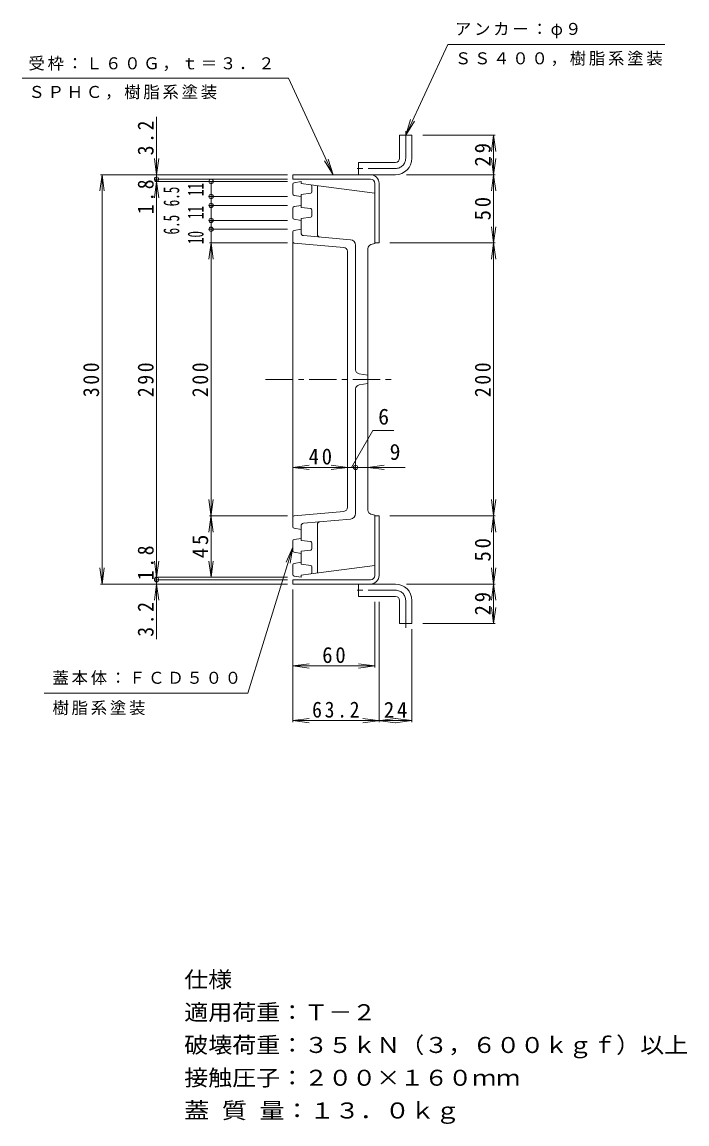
# Model space of a CAD drawing. Units: millimetres, scale not verified. Extents: x -714 to 695, y -548 to 411.
# Drawn here: x 207 to 695, y -398 to 409 of the extents above; entities that cross this region are included whole.
import ezdxf
from ezdxf.enums import TextEntityAlignment as Align

# ---------------------------------------------------------------- set-up
doc = ezdxf.new("R2010")
doc.units = ezdxf.units.MM
doc.header["$LTSCALE"] = 4
doc.header["$PDMODE"] = 32
doc.header["$PDSIZE"] = 3.2
doc.linetypes.add('CHAIN1', pattern=[8, 5, -1, 1, -1])
for name, color, linetype, lineweight in [('0-0', 3, 'Continuous', 9), ('0-1', 2, 'Continuous', 9), ('0-E', 7, 'Continuous', 9), ('0-F', 7, 'Continuous', 9)]:
    doc.layers.add(name, color=color, linetype=linetype, lineweight=lineweight)
doc.styles.add('ＭＳ ゴシック', font='')
doc.styles.get('ＭＳ ゴシック').set_extended_font_data('MS Gothic')

msp = doc.modelspace()

# ---------------------------------------------------------------- linework, layer by layer
at = {"layer": '0-0'}
for p, q in [((406.503, 291.329), (411.668, 292.189)), ((411.668, 290.689), (411.668, 292.189)), ((418.791, 289.799), (411.668, 290.689)), ((405.667, 283.036), (405.667, 290.342)), ((418.791, 283.58), (411.668, 282.689)), ((411.668, 273.189), (411.668, 282.689)), ((418.791, 289.799), (465.667, 283.689)), ((419.667, 284.572), (419.667, 288.806)), ((423.668, 253.47), (423.668, 289.163)), ((465.667, 246.689), (465.667, 283.689)), ((406.503, 282.05), (411.668, 281.189)), ((406.503, 273.829), (411.668, 274.689)), ((405.667, 265.536), (405.667, 272.842)), ((418.791, 272.299), (411.668, 273.189)), ((419.667, 267.072), (419.667, 271.306)), ((406.503, 264.55), (411.668, 263.689)), ((418.791, 266.08), (411.668, 265.189)), ((411.668, 254.52), (411.668, 265.189)), ((405.667, 39.036), (405.667, 255.342)), ((406.503, 256.328), (411.668, 257.189)), ((413.493, 252.527), (448.016, 249.507)), ((406.58, 247.109), (442.929, 243.929)), ((451.667, 154.231), (451.667, 245.522)), ((460.668, 243.047), (460.668, 51.331)), ((462.891, 245.945), (465.667, 246.689)), ((445.668, 53.438), (445.668, 240.94)), ((454.174, 151.271), (460.668, 150.189)), ((451.667, 140.148), (451.667, 48.857)), ((454.174, 143.107), (460.668, 144.189)), ((406.58, 47.269), (442.929, 50.45)), ((413.493, 41.851), (448.016, 44.872)), ((423.668, 40.909), (423.668, 5.215)), ((462.891, 48.433), (465.667, 47.689)), ((465.667, 47.689), (465.667, 10.689)), ((406.503, 38.05), (411.668, 37.189)), ((411.668, 39.859), (411.668, 29.189)), ((405.667, 28.842), (405.667, 21.536)), ((406.503, 29.829), (411.668, 30.689)), ((418.791, 28.299), (411.668, 29.189)), ((419.667, 27.306), (419.667, 23.072)), ((406.503, 20.55), (411.668, 19.689)), ((418.791, 22.08), (411.668, 21.189)), ((411.668, 21.189), (411.668, 11.689)), ((405.667, 11.342), (405.667, 4.036)), ((406.503, 12.328), (411.668, 13.189)), ((418.791, 10.799), (411.668, 11.689)), ((418.791, 4.58), (465.667, 10.689)), ((419.667, 9.806), (419.667, 5.572)), ((406.503, 3.05), (411.668, 2.189)), ((418.791, 4.58), (411.668, 3.689)), ((411.668, 3.689), (411.668, 2.189))]:
    msp.add_line(p, q, dxfattribs=at)
at = {"layer": '0-0', "linetype": 'CHAIN1'}
msp.add_line((385.668, 147.189), (480.667, 147.189), dxfattribs=at)
at = {"layer": '0-0'}
for centre, radius, start, end in [((406.667, 290.342), 1, 99.46231, 180), ((406.667, 283.036), 1, 180, 260.53767), ((418.667, 288.806), 1, 0, 82.87497), ((418.667, 284.572), 1, 277.12502, 0), ((406.667, 272.842), 1, 99.46231, 180), ((418.667, 271.306), 1, 0, 82.87497), ((418.667, 267.072), 1, 277.12502, 0), ((406.667, 265.536), 1, 180, 260.53767), ((406.667, 255.342), 1, 99.46231, 180), ((413.668, 254.52), 2, 180, 264.99934), ((425.668, 253.47), 2, 180, 265.00041), ((406.667, 248.106), 1, 180, 264.99934), ((442.667, 240.94), 3, 2.17125, 84.99934), ((447.668, 245.522), 4, 0, 84.99934), ((463.667, 243.047), 3, 105, 180), ((454.667, 154.231), 3, 180, 260.53767), ((454.667, 140.148), 3, 99.46231, 180), ((442.667, 53.438), 3, 275.00064, 0), ((447.668, 48.857), 4, 275.00064, 0), ((463.667, 51.331), 3, 180, 255), ((406.667, 46.273), 1, 95.00064, 180), ((413.668, 39.859), 2, 95.00064, 180), ((425.668, 40.909), 2, 94.99959, 180), ((406.667, 39.036), 1, 180, 260.53767), ((406.667, 28.842), 1, 99.46231, 180), ((418.667, 27.306), 1, 1.40329, 82.87497), ((406.667, 21.536), 1, 180, 260.53767), ((418.667, 23.072), 1, 277.12502, 0), ((406.667, 11.342), 1, 99.46231, 180), ((418.667, 9.806), 1, 1.40329, 82.87497), ((406.667, 4.036), 1, 180, 260.53767), ((418.667, 5.572), 1, 277.12502, 0)]:
    msp.add_arc(centre, radius, start, end, dxfattribs=at)
at = {"layer": '0-1'}
for p, q in [((483.867, 326.189), (492.867, 326.189)), ((483.867, 309.189), (483.867, 326.189)), ((492.867, 309.189), (492.867, 326.189)), ((453.867, 297.189), (453.867, 306.189)), ((480.868, 306.189), (453.867, 306.189)), ((405.667, 293.989), (405.667, 297.189)), ((405.667, 297.189), (480.867, 297.189)), ((405.667, 293.989), (462.467, 293.989)), ((465.667, 247.189), (465.667, 290.789)), ((468.867, 247.189), (468.867, 290.789)), ((465.667, 247.189), (468.867, 247.189)), ((465.667, 47.189), (465.667, 3.589)), ((465.667, 47.189), (468.867, 47.189)), ((468.867, 47.189), (468.867, 3.589)), ((405.667, 0.389), (405.667, -2.811)), ((405.667, 0.389), (462.467, 0.389)), ((405.667, -2.811), (480.867, -2.811)), ((453.867, -2.811), (453.867, -11.811)), ((480.868, -11.811), (453.867, -11.811)), ((483.867, -14.811), (483.867, -31.811)), ((492.867, -14.811), (492.867, -31.811)), ((483.867, -31.811), (492.867, -31.811))]:
    msp.add_line(p, q, dxfattribs=at)
at = {"layer": '0-1', "linetype": 'CHAIN1'}
for p, q in [((488.367, 309.189), (488.367, 330.189)), ((480.867, 301.689), (449.867, 301.689)), ((480.867, -7.311), (449.867, -7.311)), ((488.367, -14.811), (488.367, -35.811))]:
    msp.add_line(p, q, dxfattribs=at)
for centre, start, end in [((480.867, 309.189), 270, 0), ((480.867, -14.811), 0, 90)]:
    msp.add_arc(centre, 7.5, start, end, dxfattribs=at)
at = {"layer": '0-1'}
for centre, radius, start, end in [((480.867, 309.189), 12, 270, 0), ((480.868, 309.189), 3, 270, 0), ((462.467, 290.789), 6.4, 0, 90), ((462.467, 290.789), 3.2, 0, 90), ((462.467, 3.589), 6.4, 270, 0), ((462.467, 3.589), 3.2, 270, 0), ((480.867, -14.811), 12, 0, 90), ((480.868, -14.811), 3, 0, 90)]:
    msp.add_arc(centre, radius, start, end, dxfattribs=at)
at = {"layer": '0-E'}
for p, q in [((519.312, 392.606), (488.367, 326.189)), ((519.312, 392.606), (678.547, 392.606)), ((206.998, 367.869), (402.319, 367.869)), ((402.319, 367.869), (435.249, 297.189)), ((488.367, 326.189), (491.972, 337.635)), ((488.367, 326.189), (494.812, 336.312)), ((435.249, 297.189), (428.805, 307.312)), ((435.249, 297.189), (431.645, 308.635))]:
    msp.add_line(p, q, dxfattribs=at)
at = {"layer": '0-F'}
for p, q in [((305.667, 339.567), (305.667, -43.075)), ((500.867, 326.189), (554.067, 326.189)), ((552.867, 326.189), (551.301, 314.292)), ((552.867, 297.189), (552.867, 326.189)), ((552.867, 326.189), (554.434, 314.292)), ((305.667, 297.189), (304.101, 309.087)), ((305.667, 297.189), (307.234, 309.087)), ((552.867, 297.189), (551.301, 309.087)), ((552.867, 297.189), (554.434, 309.087)), ((265.667, 297.189), (264.101, 285.292)), ((401.667, 297.189), (264.467, 297.189)), ((265.667, -2.811), (265.667, 297.189)), ((265.667, 297.189), (267.234, 285.292)), ((305.667, 292.189), (304.101, 280.292)), ((401.667, 293.989), (304.467, 293.989)), ((401.667, 292.189), (304.467, 292.189)), ((305.667, 292.189), (307.234, 280.292)), ((345.667, 292.189), (345.667, 2.189)), ((488.867, 297.189), (554.067, 297.189)), ((552.867, 297.189), (551.301, 285.292)), ((552.867, 247.189), (552.867, 297.189)), ((552.867, 297.189), (554.434, 285.292)), ((401.667, 281.189), (344.467, 281.189)), ((401.667, 274.689), (344.467, 274.689)), ((401.667, 263.689), (344.467, 263.689)), ((552.867, 247.189), (551.301, 259.087)), ((552.867, 247.189), (554.434, 259.087)), ((401.667, 257.189), (344.467, 257.189)), ((345.667, 247.189), (344.101, 235.292)), ((401.667, 247.189), (344.467, 247.189)), ((345.667, 247.189), (347.234, 235.292)), ((476.867, 247.189), (554.067, 247.189)), ((552.867, 247.189), (551.301, 235.292)), ((552.867, 47.189), (552.867, 247.189)), ((552.867, 247.189), (554.434, 235.292)), ((464.276, 109.769), (448.635, 82.671)), ((464.276, 109.769), (479.573, 109.769)), ((405.667, 82.671), (417.565, 84.237)), ((405.667, 82.189), (405.667, 83.871)), ((405.667, 82.671), (487.989, 82.671)), ((405.667, 82.671), (417.565, 81.105)), ((445.668, 82.671), (433.77, 84.237)), ((445.668, 82.671), (433.77, 81.105)), ((445.668, 82.189), (445.668, 83.871)), ((451.668, 82.189), (451.668, 83.871)), ((460.668, 82.671), (472.565, 84.237)), ((460.668, 82.671), (472.565, 81.105)), ((347.234, 59.087), (344.101, 35.292)), ((344.101, 59.087), (347.234, 35.292)), ((552.867, 47.189), (551.301, 59.087)), ((552.867, 47.189), (554.434, 59.087)), ((401.667, 47.189), (344.467, 47.189)), ((476.867, 47.189), (554.067, 47.189)), ((552.867, 47.189), (551.301, 35.292)), ((552.867, -2.811), (552.867, 47.189)), ((552.867, 47.189), (554.434, 35.292)), ((405.667, 24.223), (400.663, 13.316)), ((265.667, -2.811), (264.101, 9.087)), ((265.667, -2.811), (267.234, 9.087)), ((305.667, 2.189), (304.101, 14.087)), ((305.667, 2.189), (307.234, 14.087)), ((345.667, 2.189), (344.101, 14.087)), ((345.667, 2.189), (347.234, 14.087)), ((552.867, -2.811), (551.301, 9.087)), ((552.867, -2.811), (554.434, 9.087)), ((401.667, 2.189), (304.467, 2.189)), ((401.667, 0.389), (304.467, 0.389)), ((401.667, -2.811), (264.467, -2.811)), ((305.667, -2.811), (304.101, -14.708)), ((305.667, -2.811), (307.234, -14.708)), ((405.667, -6.811), (405.667, -104.011)), ((488.867, -2.811), (554.067, -2.811)), ((552.867, -2.811), (551.301, -14.708)), ((552.867, -31.811), (552.867, -2.811)), ((552.867, -2.811), (554.434, -14.708)), ((465.667, -15.811), (465.667, -64.011)), ((468.867, -15.811), (468.867, -104.011)), ((552.867, -31.811), (551.301, -19.913)), ((552.867, -31.811), (554.434, -19.913)), ((500.867, -31.811), (554.067, -31.811)), ((492.867, -35.811), (492.867, -104.011)), ((405.667, -62.811), (417.565, -61.244)), ((405.667, -62.811), (465.667, -62.811)), ((405.667, -62.811), (417.565, -64.377)), ((465.667, -62.811), (453.77, -61.244)), ((465.667, -62.811), (453.77, -64.377)), ((372.69, -82.663), (223.276, -82.663)), ((405.667, -102.811), (417.565, -101.244)), ((405.667, -102.811), (417.565, -104.377)), ((405.667, -102.811), (492.867, -102.811)), ((480.765, -104.377), (456.97, -101.244)), ((480.765, -101.244), (456.97, -104.377)), ((492.867, -102.811), (480.97, -101.244)), ((492.867, -102.811), (480.97, -104.377))]:
    msp.add_line(p, q, dxfattribs=at)
msp.add_lwpolyline([(372.69, -82.663), (405.667, 24.223), (403.657, 12.393)], dxfattribs=at)
for p in [(305.667, 293.989), (345.667, 292.189), (345.667, 281.189), (345.667, 274.689), (345.667, 263.689), (345.667, 257.189), (451.668, 82.671), (305.667, 0.389)]:
    msp.add_point(p, dxfattribs=at)

# ---------------------------------------------------------------- texts
at = {"layer": '0-E', "char_height": 8.798, "attachment_point": 7, "style": 'ＭＳ ゴシック'}
for s, insert in [('\\T1.17;アンカー：φ９', (524.459, 397.201)), ('\\T1.17;ＳＳ４００，樹脂系塗装', (524.459, 376.765)), ('\\T1.17;受枠：Ｌ６０Ｇ，ｔ＝３．２', (211.736, 373.108)), ('\\T1.17;ＳＰＨＣ，樹脂系塗装', (211.736, 352.118)), ('\\T1.17;蓋本体：ＦＣＤ５００', (229.334, -76.84)), ('\\T1.17;樹脂系塗装', (229.334, -98.918))]:
    msp.add_mtext(s, dxfattribs=dict(at, insert=insert))
at = {"layer": '0-F', "color": 2, "style": 'ＭＳ ゴシック', "width": 0.6}
for s, p in [('6.5', (325.85, 273.984)), ('11', (343.667, 281.523)), ('6.5', (325.85, 253.375)), ('11', (343.667, 264.685)), ('10', (343.667, 246.338))]:
    msp.add_text(s, height=11.73, rotation=90, dxfattribs=at).set_placement(p, align=Align.BOTTOM_LEFT)
at = {"layer": '0-F', "color": 2, "style": 'ＭＳ ゴシック'}
for s, p in [('6', (468.207, 110.55)), ('9', (476.591, 84.671))]:
    msp.add_text(s, height=11.73, dxfattribs=at).set_placement(p, align=Align.BOTTOM_LEFT)
for s, width, p in [('仕様', 1.1, (325.968, -301.947)), ('適用荷重：Ｔ－２', 1.1, (325.968, -325.947)), ('破壊荷重：３５ｋＮ（３，６００ｋｇｆ）以上', 1.1, (325.968, -349.947)), ('接触圧子：２００×１６０ｍｍ', 1.1, (325.968, -373.947)), ('蓋 質 量：１３．０ｋｇ', 1.15, (325.968, -397.947))]:
    msp.add_text(s, height=11.73, dxfattribs=dict(at, width=width)).set_placement(p, align=Align.BOTTOM_LEFT)
at = {"layer": '0-F', "color": 2, "char_height": 11.73, "attachment_point": 7, "rotation": 90, "style": 'ＭＳ ゴシック'}
for s, insert in [('\\T1.27;\\W0.9;3.2', (303.667, 311.392)), ('\\T1.27;\\W0.95;29', (550.867, 303.189)), ('\\T1.27;\\W0.9;1.8', (303.667, 268.27)), ('\\T1.27;\\W0.95;50', (550.867, 263.689)), ('\\T1.27;\\W0.9;300', (263.667, 134.189)), ('\\T1.27;\\W0.9;290', (303.667, 134.189)), ('\\T1.27;\\W0.9;200', (343.667, 134.189)), ('\\T1.27;\\W0.9;200', (550.867, 134.189)), ('\\T1.27;\\W0.95;45', (343.667, 16.189)), ('\\T1.27;\\W0.9;1.8', (303.667, 0.059)), ('\\T1.27;\\W0.95;50', (550.867, 13.689)), ('\\T1.27;\\W0.95;29', (550.867, -25.811)), ('\\T1.27;\\W0.9;3.2', (303.667, -41.382))]:
    msp.add_mtext(s, dxfattribs=dict(at, insert=insert))
at = {"layer": '0-F', "color": 2, "char_height": 11.73, "attachment_point": 7, "style": 'ＭＳ ゴシック'}
for s, insert in [('\\T1.27;\\W0.95;40', (417.167, 84.671)), ('\\T1.27;\\W0.95;60', (427.167, -60.811)), ('\\T1.28;\\W0.9;63.2', (419.767, -100.811)), ('\\T1.27;\\W0.95;24', (472.367, -100.811))]:
    msp.add_mtext(s, dxfattribs=dict(at, insert=insert))

doc.saveas('drawing.dxf')
